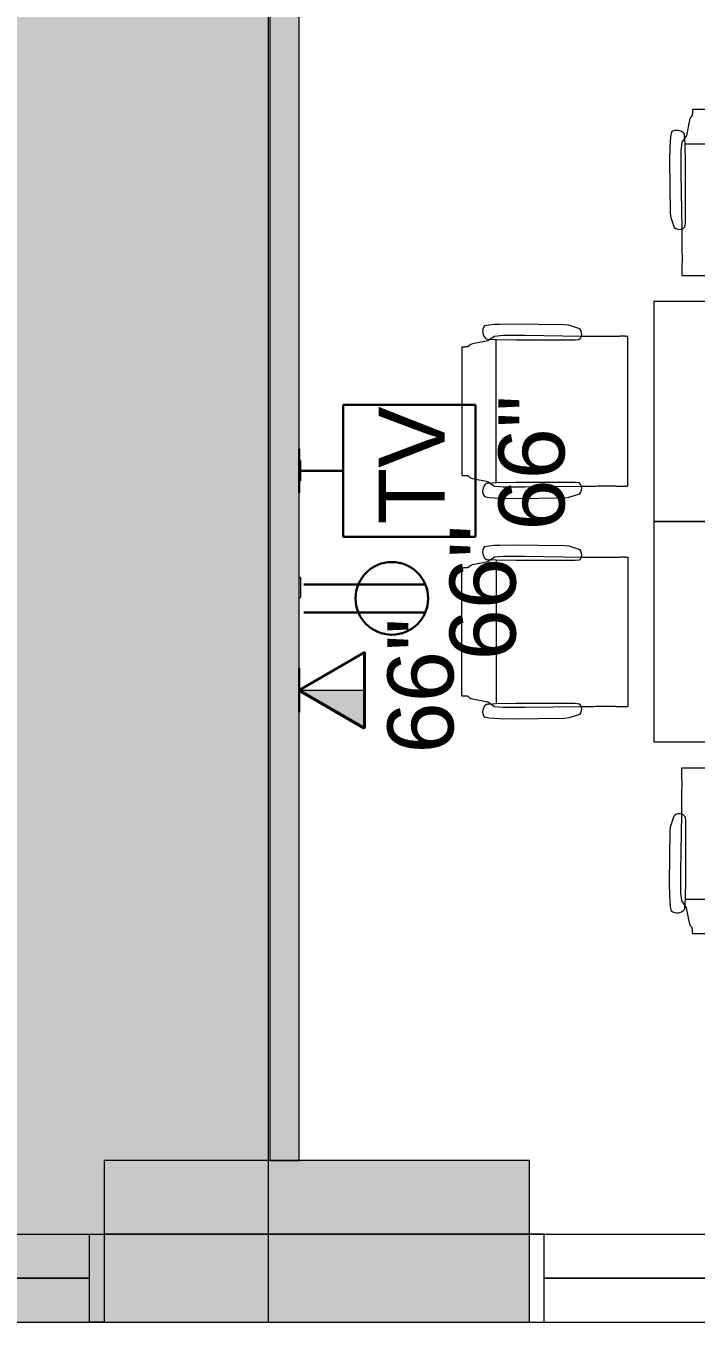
# Model space of a CAD drawing. Header units: inches. Extents: x 0 to 1536, y 72 to 1354.
# Drawn here: x 218.4 to 309.7, y 72 to 248.6 of the extents above; entities that cross this region are included whole.
import ezdxf

# ---------------------------------------------------------------- set-up
doc = ezdxf.new("R2010")
doc.units = ezdxf.units.IN
doc.header["$MEASUREMENT"] = 0
for name, color, linetype, lineweight in [('1600 K ST 6th Floor-Clean-REVISED_dwg', 8, 'Continuous', 9), ('A-ANNO-NOTE', 131, 'Continuous', 9), ('A-COLS', 52, 'Continuous', 13), ('A-DETL', 90, 'Continuous', 9), ('A-DETL-GENF', 92, 'Continuous', 9), ('A-Glaz-Exst', 7, 'Continuous', 9), ('A-WALL', 113, 'Continuous', 13), ('A-WALL-PATT', 111, 'Continuous', 13), ('E-ELEC-FIXT', 91, 'Continuous', 9), ('I-FURN', 30, 'Continuous', 9), ('I-FURN-PNLS', 30, 'Continuous', 9), ('I-WALL', 2, 'Continuous', 13)]:
    doc.layers.add(name, color=color, linetype=linetype, lineweight=lineweight)
doc.styles.add('Swis721 Lt BT_2', font='swissl.ttf', dxfattribs={"height": 9})

# ---------------------------------------------------------------- blocks, each defined once
blk = doc.blocks.new('F - CONF TABLE _4 RECTANGULAR-12 CHAIRS_ - F - CONF TABLE _4 RECTANGULAR-12 CHAIRS_-7114453-Level XX  POWER _ SIGNAL')
at = {"layer": 'I-FURN'}
for p, q in [((-54.99, 55.06), (-55.14, 54.68)), ((-54.74, 55.32), (-54.99, 55.06)), ((-37.25, 56.16), (-54.68, 56.16)), ((-57.59, 53.06), (-57.7, 52.45)), ((-55.14, 54.68), (-55.54, 52.61)), ((-57.77, 51.68), (-57.8, 51.03)), ((-57.7, 52.45), (-57.77, 51.68)), ((-56.18, 51.68), (-56.28, 50.52)), ((-55.77, 52.28), (-56.18, 51.68)), ((-55.79, 52.61), (-55.81, 52.84)), ((-55.73, 51.45), (-55.79, 52.61)), ((-55.54, 52.61), (-55.77, 52.28)), ((-55.68, 48.77), (-55.73, 51.45)), ((-55.73, 51.45), (-36.21, 51.45)), ((-57.8, 51.03), (-57.85, 49.17)), ((-56.28, 50.52), (-56.28, 47.52)), ((-57.85, 49.17), (-57.75, 42.17)), ((-55.68, 40.68), (-55.68, 48.77)), ((-56.28, 47.52), (-56.17, 39.85)), ((-57.75, 42.17), (-57.69, 41.58)), ((-57.69, 41.58), (-57.2, 40.08)), ((-55.74, 40.18), (-55.68, 40.68)), ((-56.14, 33.53), (-35.8, 33.53)), ((-82.45, 26.77), (-83.06, 26.66)), ((-81.68, 26.84), (-82.45, 26.77)), ((-81.03, 26.87), (-81.68, 26.84)), ((-79.17, 26.92), (-81.03, 26.87)), ((-72.17, 26.82), (-79.17, 26.92)), ((-71.58, 26.76), (-72.17, 26.82)), ((-70.08, 26.27), (-71.58, 26.76)), ((-82.84, 24.88), (-82.61, 24.86)), ((-82.61, 24.86), (-81.45, 24.79)), ((-82.28, 24.84), (-82.61, 24.61)), ((-81.68, 25.24), (-82.28, 24.84)), ((-80.52, 25.35), (-81.68, 25.24)), ((-81.45, 24.79), (-78.77, 24.75)), ((-81.45, 5.27), (-81.45, 24.79)), ((-77.52, 25.35), (-80.52, 25.35)), ((-78.77, 24.75), (-70.68, 24.75)), ((-69.85, 25.24), (-77.52, 25.35)), ((-70.68, 24.75), (-70.18, 24.81)), ((-63.53, 4.86), (-63.53, 25.2)), ((-86.16, 23.75), (-86.16, 6.32)), ((-85.06, 24.06), (-85.32, 23.8)), ((-84.92, 24.13), (-85.06, 24.06)), ((-84.68, 24.21), (-84.92, 24.13)), ((-82.61, 24.61), (-84.68, 24.21)), ((-85.32, 6.26), (-85.06, 6.01)), ((-85.06, 6.01), (-84.68, 5.86)), ((-84.68, 5.86), (-82.61, 5.46)), ((-82.61, 5.46), (-82.28, 5.23)), ((-78.77, 5.32), (-81.45, 5.27)), ((-70.68, 5.32), (-78.77, 5.32)), ((-70.18, 5.26), (-70.68, 5.32)), ((-82.61, 5.21), (-82.84, 5.19)), ((-81.45, 5.27), (-82.61, 5.21)), ((-82.28, 5.23), (-81.68, 4.82)), ((-81.68, 4.82), (-80.52, 4.72)), ((-80.52, 4.72), (-77.52, 4.72)), ((-77.52, 4.72), (-69.85, 4.83)), ((-71.58, 3.31), (-70.08, 3.8)), ((-83.06, 3.41), (-82.45, 3.3)), ((-82.45, 3.3), (-81.68, 3.23)), ((-81.68, 3.23), (-81.03, 3.2)), ((-81.03, 3.2), (-79.17, 3.15)), ((-79.17, 3.15), (-72.17, 3.25)), ((-72.17, 3.25), (-71.58, 3.31)), ((-83.06, -3.41), (-82.45, -3.3)), ((-82.45, -3.3), (-81.68, -3.23)), ((-81.68, -3.23), (-81.03, -3.2)), ((-81.03, -3.2), (-79.17, -3.15)), ((-79.17, -3.15), (-72.17, -3.25)), ((-72.17, -3.25), (-71.58, -3.31)), ((-71.58, -3.31), (-70.08, -3.8)), ((-82.61, -5.21), (-82.84, -5.19)), ((-81.45, -5.27), (-82.61, -5.21)), ((-82.61, -5.46), (-82.28, -5.23)), ((-82.28, -5.23), (-81.68, -4.82)), ((-81.68, -4.82), (-80.52, -4.72)), ((-78.77, -5.32), (-81.45, -5.27)), ((-81.45, -5.27), (-81.45, -24.79)), ((-80.52, -4.72), (-77.52, -4.72)), ((-77.52, -4.72), (-69.85, -4.83)), ((-70.18, -5.26), (-70.68, -5.32)), ((-63.53, -4.86), (-63.53, -25.2)), ((-86.16, -23.75), (-86.16, -6.32)), ((-85.32, -6.26), (-85.06, -6.01)), ((-85.06, -6.01), (-84.68, -5.86)), ((-84.68, -5.86), (-82.61, -5.46)), ((-70.68, -5.32), (-78.77, -5.32)), ((-85.06, -24.06), (-85.32, -23.8)), ((-84.92, -24.13), (-85.06, -24.06)), ((-84.68, -24.21), (-84.92, -24.13)), ((-82.61, -24.61), (-84.68, -24.21)), ((-82.28, -24.84), (-82.61, -24.61)), ((-82.84, -24.88), (-82.61, -24.86)), ((-82.61, -24.86), (-81.45, -24.79)), ((-81.68, -25.24), (-82.28, -24.84)), ((-80.52, -25.35), (-81.68, -25.24)), ((-81.45, -24.79), (-78.77, -24.75)), ((-77.52, -25.35), (-80.52, -25.35)), ((-78.77, -24.75), (-70.68, -24.75)), ((-69.85, -25.24), (-77.52, -25.35)), ((-70.08, -26.27), (-71.58, -26.76)), ((-70.68, -24.75), (-70.18, -24.81)), ((-82.45, -26.77), (-83.06, -26.66)), ((-81.68, -26.84), (-82.45, -26.77)), ((-81.03, -26.87), (-81.68, -26.84)), ((-79.17, -26.92), (-81.03, -26.87)), ((-72.17, -26.82), (-79.17, -26.92)), ((-71.58, -26.76), (-72.17, -26.82)), ((-56.14, -33.53), (-35.8, -33.53)), ((-57.69, -41.58), (-57.2, -40.08)), ((-56.28, -47.52), (-56.17, -39.85)), ((-55.74, -40.18), (-55.68, -40.68)), ((-57.85, -49.17), (-57.75, -42.17)), ((-57.75, -42.17), (-57.69, -41.58)), ((-55.68, -40.68), (-55.68, -48.77)), ((-56.28, -50.52), (-56.28, -47.52)), ((-57.8, -51.03), (-57.85, -49.17)), ((-55.68, -48.77), (-55.73, -51.45)), ((-57.77, -51.68), (-57.8, -51.03)), ((-56.18, -51.68), (-56.28, -50.52)), ((-57.7, -52.45), (-57.77, -51.68)), ((-57.59, -53.06), (-57.7, -52.45)), ((-55.77, -52.28), (-56.18, -51.68)), ((-55.79, -52.61), (-55.81, -52.84)), ((-55.73, -51.45), (-55.79, -52.61)), ((-55.54, -52.61), (-55.77, -52.28)), ((-55.73, -51.45), (-36.21, -51.45)), ((-55.14, -54.68), (-55.54, -52.61)), ((-54.99, -55.06), (-55.14, -54.68)), ((-54.74, -55.32), (-54.99, -55.06)), ((-37.25, -56.16), (-54.68, -56.16))]:
    blk.add_line(p, q, dxfattribs=at)
for centre, radius, start, end in [((-56.82, 51.99), 1.32, 40.065, 125.935), ((-56.48, 40.93), 1.12, 229.743, 286.0891), ((-56.4, 40.6), 0.781, 286.8466, 327.6782), ((-81.99, 25.89), 1.32, 144.065, 229.935), ((-70.6, 25.47), 0.781, 302.3218, 343.1534), ((-70.93, 25.55), 1.12, 343.9109, 40.257), ((-81.99, 4.18), 1.32, 130.065, 215.935), ((-70.6, 4.6), 0.781, 16.8466, 57.6782), ((-70.93, 4.52), 1.12, 319.743, 16.0891), ((-81.99, -4.18), 1.32, 144.065, 229.935), ((-70.6, -4.6), 0.781, 302.3218, 343.1534), ((-70.93, -4.52), 1.12, 343.9109, 40.257), ((-81.99, -25.89), 1.32, 130.065, 215.935), ((-70.6, -25.47), 0.781, 16.8466, 57.6782), ((-70.93, -25.55), 1.12, 319.743, 16.0891), ((-56.48, -40.93), 1.12, 73.9109, 130.257), ((-56.4, -40.6), 0.781, 32.3218, 73.1534), ((-56.82, -51.99), 1.32, 234.065, 319.935)]:
    blk.add_arc(centre, radius, start, end, dxfattribs=at)
for points, knots in [([(-54.68, 56.16), (-54.68, 56.16), (-54.69, 56.14), (-54.7, 56.09), (-54.71, 56.03), (-54.71, 55.94), (-54.72, 55.84), (-54.73, 55.69), (-54.73, 55.51), (-54.74, 55.37), (-54.74, 55.32)], [0, 0, 0, 0, 0.111111, 0.222222, 0.333333, 0.444444, 0.555556, 0.666667, 0.888889, 1, 1, 1, 1]), ([(-56.18, 34.47), (-56.18, 34.39), (-56.18, 34.23), (-56.18, 33.9), (-56.16, 33.6), (-56.14, 33.53), (-56.14, 33.53)], [0, 0, 0, 0, 0.181818, 0.363636, 0.727273, 1, 1, 1, 1]), ([(-63.53, 25.2), (-63.53, 25.21), (-63.53, 25.21), (-63.56, 25.22), (-63.62, 25.23), (-63.69, 25.23), (-63.77, 25.24), (-63.91, 25.25), (-64.14, 25.25), (-64.35, 25.25), (-64.47, 25.25)], [0, 0, 0, 0, 0.090909, 0.181818, 0.272727, 0.363636, 0.454545, 0.545455, 0.727273, 1, 1, 1, 1]), ([(-85.32, 23.8), (-85.51, 23.8), (-85.78, 23.79), (-86, 23.78), (-86.09, 23.77), (-86.14, 23.76), (-86.16, 23.75), (-86.16, 23.75)], [0, 0, 0, 0, 0.444444, 0.666667, 0.777778, 0.888889, 1, 1, 1, 1]), ([(-86.16, 6.32), (-86.16, 6.32), (-86.14, 6.31), (-86.09, 6.3), (-86.03, 6.29), (-85.94, 6.29), (-85.84, 6.28), (-85.69, 6.27), (-85.51, 6.27), (-85.37, 6.26), (-85.32, 6.26)], [0, 0, 0, 0, 0.111111, 0.222222, 0.333333, 0.444444, 0.555556, 0.666667, 0.888889, 1, 1, 1, 1]), ([(-64.47, 4.82), (-64.39, 4.82), (-64.23, 4.82), (-63.9, 4.82), (-63.6, 4.84), (-63.53, 4.86), (-63.53, 4.86)], [0, 0, 0, 0, 0.181818, 0.363636, 0.727273, 1, 1, 1, 1]), ([(-64.47, -4.82), (-64.35, -4.82), (-64.14, -4.82), (-63.91, -4.82), (-63.77, -4.83), (-63.69, -4.83), (-63.62, -4.84), (-63.56, -4.85), (-63.53, -4.86), (-63.53, -4.86), (-63.53, -4.86)], [-1, -1, -1, -1, -0.727273, -0.545455, -0.454545, -0.363636, -0.272727, -0.181818, -0.090909, 0, 0, 0, 0]), ([(-86.16, -6.32), (-86.16, -6.32), (-86.14, -6.31), (-86.09, -6.3), (-86, -6.29), (-85.78, -6.27), (-85.51, -6.27), (-85.32, -6.26)], [-1, -1, -1, -1, -0.888889, -0.777778, -0.666667, -0.444444, 0, 0, 0, 0]), ([(-85.32, -23.8), (-85.37, -23.8), (-85.51, -23.8), (-85.69, -23.8), (-85.84, -23.79), (-85.94, -23.78), (-86.03, -23.78), (-86.09, -23.77), (-86.14, -23.76), (-86.16, -23.75), (-86.16, -23.75)], [-1, -1, -1, -1, -0.888889, -0.666667, -0.555556, -0.444444, -0.333333, -0.222222, -0.111111, 0, 0, 0, 0]), ([(-63.53, -25.2), (-63.53, -25.21), (-63.6, -25.23), (-63.9, -25.25), (-64.23, -25.25), (-64.39, -25.25), (-64.47, -25.25)], [-1, -1, -1, -1, -0.727273, -0.363636, -0.181818, 0, 0, 0, 0]), ([(-56.18, -34.47), (-56.18, -34.35), (-56.18, -34.14), (-56.18, -33.91), (-56.17, -33.77), (-56.17, -33.69), (-56.16, -33.62), (-56.15, -33.56), (-56.14, -33.53), (-56.14, -33.53), (-56.14, -33.53)], [-1, -1, -1, -1, -0.727273, -0.545455, -0.454545, -0.363636, -0.272727, -0.181818, -0.090909, 0, 0, 0, 0]), ([(-54.68, -56.16), (-54.68, -56.16), (-54.69, -56.14), (-54.7, -56.09), (-54.71, -56), (-54.73, -55.78), (-54.73, -55.51), (-54.74, -55.32)], [-1, -1, -1, -1, -0.888889, -0.777778, -0.666667, -0.444444, 0, 0, 0, 0])]:
    blk.add_open_spline(points, degree=3, knots=knots, dxfattribs=at)
for points in [[(-56.17, 39.85), (-56.16, 39.12), (-56.15, 37.66), (-56.14, 36.18), (-56.13, 35.44)], [(-56.13, 35.44), (-56.14, 35.28), (-56.16, 34.96), (-56.17, 34.63), (-56.18, 34.47)], [(-65.44, 25.2), (-66.18, 25.2), (-67.66, 25.21), (-69.12, 25.23), (-69.85, 25.24)], [(-64.47, 25.25), (-64.63, 25.24), (-64.96, 25.23), (-65.28, 25.21), (-65.44, 25.2)], [(-69.85, 4.83), (-69.12, 4.84), (-67.66, 4.85), (-66.18, 4.86), (-65.44, 4.87)], [(-65.44, 4.87), (-65.28, 4.86), (-64.96, 4.84), (-64.63, 4.83), (-64.47, 4.82)], [(-69.85, -4.83), (-69.12, -4.84), (-67.66, -4.85), (-66.18, -4.86), (-65.44, -4.87)], [(-65.44, -4.87), (-65.28, -4.86), (-64.96, -4.84), (-64.63, -4.83), (-64.47, -4.82)], [(-65.44, -25.2), (-66.18, -25.2), (-67.66, -25.21), (-69.12, -25.23), (-69.85, -25.24)], [(-64.47, -25.25), (-64.63, -25.24), (-64.96, -25.23), (-65.28, -25.21), (-65.44, -25.2)], [(-56.13, -35.44), (-56.14, -35.28), (-56.16, -34.96), (-56.17, -34.63), (-56.18, -34.47)], [(-56.17, -39.85), (-56.16, -39.12), (-56.15, -37.66), (-56.14, -36.18), (-56.13, -35.44)]]:
    blk.add_open_spline(points, degree=3, dxfattribs=at)
at = {"layer": 'I-FURN-PNLS'}
for p, q in [((0, 30), (-60, 30)), ((-60, 30), (-60, 0)), ((0, 0), (-60, 0)), ((-60, 0), (-60, -30)), ((-60, 0), (0, 0)), ((-60, -30), (0, -30))]:
    blk.add_line(p, q, dxfattribs=at)
blk = doc.blocks.new('perimeter columns - perimeter columns-7228800-Level XX  POWER _ SIGNAL')
at = {"layer": 'A-COLS', "lineweight": 9}
h = blk.add_hatch(color=7, dxfattribs=at)
h.paths.add_polyline_path([(12, 84), (59, 84), (59, 94), (12, 94)], flags=0)
h.paths.add_polyline_path([(115, 84), (173, 84), (173, 94), (115, 94)], flags=0)
h.paths.add_polyline_path([(229, 84), (287, 84), (287, 94), (229, 94)], flags=0)
h.paths.add_polyline_path([(401, 84), (401, 94), (343, 94), (343, 84)], flags=0)
h.paths.add_polyline_path([(457, 84), (515, 84), (515, 94), (457, 94)], flags=0)
h.paths.add_polyline_path([(1184.95, 84), (1184.95, 94), (1159.95, 94), (1159.95, 84), (1179.07, 84)], flags=0)
h.paths.add_polyline_path([(1056.95, 84), (1079.95, 84), (1079.95, 94), (1056.95, 94)], flags=0)
h.paths.add_polyline_path([(1305.95, 84), (1305.95, 94), (1287.95, 94), (1287.95, 84), (1303.33, 84)], flags=0)
h.paths.add_polyline_path([(571, 84), (629, 84), (629, 94), (571, 94)], flags=0)
h.paths.add_polyline_path([(1390.51, 84), (1421.51, 84), (1426.24, 85.3), (1422.09, 94), (1390.51, 94)], flags=0)
h.paths.add_polyline_path([(953.33, 84), (953.95, 84), (953.95, 94), (931.95, 94), (931.95, 84), (941.03, 84)], flags=0)
h.paths.add_polyline_path([(685, 84), (743.95, 84), (743.95, 94), (685, 94), (685, 90.18)], flags=0)
h.paths.add_polyline_path([(838.95, 84), (838.95, 94), (819.95, 94), (819.95, 84), (832.82, 84)], flags=0)
h.paths.add_polyline_path([(1523.01, 178.61), (1524.2, 182.34), (1524.2, 206.47), (1515.95, 206.47), (1515.95, 182.29), (1519.44, 180.47)], flags=0)
h.paths.add_polyline_path([(1515.95, 318.22), (1524.2, 318.22), (1524.2, 348.22), (1515.95, 348.22), (1515.95, 345.4)], flags=0)
h.paths.add_polyline_path([(1524.2, 436.04), (1524.2, 456.04), (1515.95, 456.04), (1515.95, 436.04)], flags=0)
h.paths.add_polyline_path([(1524.2, 551.04), (1524.2, 569.54), (1515.95, 569.54), (1515.95, 551.04)], flags=0)
h.paths.add_polyline_path([(1524.2, 680.5), (1524.2, 704.5), (1515.95, 704.5), (1515.95, 680.5)], flags=0)
h.paths.add_polyline_path([(562.49, 696.5), (574.9, 696.5), (574.9, 704.5), (560.9, 704.5), (560.9, 769.75), (547.9, 769.75), (547.9, 696.5), (560.9, 696.5)], flags=0)
h.paths.add_polyline_path([(1287.27, 696.5), (1301.45, 696.5), (1301.45, 704.5), (1270.45, 704.5), (1270.45, 696.5), (1274.69, 696.5)], flags=0)
h.paths.add_polyline_path([(932.2, 696.5), (952.2, 696.5), (952.2, 704.5), (932.2, 704.5), (932.2, 698.78)], flags=0)
h.paths.add_polyline_path([(832.82, 696.5), (833.7, 696.5), (833.7, 704.5), (815.2, 704.5), (815.2, 696.5), (823.75, 696.5)], flags=0)
h.paths.add_polyline_path([(1410.45, 696.5), (1410.45, 704.5), (1385.45, 704.5), (1385.45, 696.5), (1410.4, 696.5)], flags=0)
h.paths.add_polyline_path([(739.8, 696.5), (739.8, 704.5), (722.81, 704.5), (722.81, 696.5)], flags=0)
h.paths.add_polyline_path([(1182.95, 696.5), (1182.95, 704.5), (1159.7, 704.5), (1159.7, 696.5), (1179.83, 696.5)], flags=0)
h.paths.add_polyline_path([(1075.7, 696.5), (1075.7, 704.5), (1049.7, 704.5), (1049.7, 696.5)], flags=0)
at = {"layer": 'A-COLS', "color": 8, "lineweight": 20}
for p, q in [((229, 94), (229, 84)), ((287, 94), (229, 94)), ((287, 84), (287, 94)), ((229, 84), (287, 84))]:
    blk.add_line(p, q, dxfattribs=at)
blk = doc.blocks.new('PS - Junction Box _Wall Base_ - TV-7291792-Level XX  POWER _ SIGNAL')
at = {"layer": 'E-ELEC-FIXT'}
for p, q in [((255.79, 189.38), (255.6, 189.38)), ((255.79, 189.38), (255.79, 186.63)), ((255.6, 186.63), (255.79, 186.63))]:
    blk.add_line(p, q, dxfattribs=at)
blk = doc.blocks.new('PS - Power Device _Wall Base_ - Duplex-7291922-Level XX  POWER _ SIGNAL')
at = {"layer": 'E-ELEC-FIXT'}
for p, q in [((255.79, 173.47), (255.6, 173.47)), ((255.79, 173.47), (255.79, 170.72)), ((255.6, 170.72), (255.79, 170.72))]:
    blk.add_line(p, q, dxfattribs=at)
blk = doc.blocks.new('1600 K ST 6th Floor-Clean-REVISED_dwg-7023626-Level XX  POWER _ SIGNAL')
at = {"layer": 'A-Glaz-Exst'}
for p, q in [((173, 84), (229, 84)), ((227, 84), (229, 84)), ((289, 84), (287, 84)), ((287, 84), (343, 84)), ((173, 72), (229, 72)), ((287, 72), (343, 72))]:
    blk.add_line(p, q, dxfattribs=at)
at = {"layer": 'A-Glaz-Exst', "flags": 128}
for points in [[(229, 72), (227, 72), (227, 84)], [(287, 72), (289, 72), (289, 84)], [(175, 78), (175, 78), (227, 78)], [(227, 78), (175, 78), (175, 78), (227, 78)], [(341, 78), (341, 78), (289, 78), (289, 78), (341, 78), (341, 78), (289, 78)]]:
    blk.add_lwpolyline(points, dxfattribs=at)

msp = doc.modelspace()

# ---------------------------------------------------------------- hatches: boundary and pattern name
at = {"layer": 'A-ANNO-NOTE'}
msp.add_hatch(color=256, dxfattribs=at).paths.add_polyline_path([(264.46, 152.9), (264.46, 158.06), (255.53, 158.06)], flags=0)
at = {"layer": 'A-DETL-GENF'}
h = msp.add_hatch(color=9, dxfattribs=at)
h.paths.add_polyline_path([(226.89, 72), (229, 72), (229, 94), (251.4, 94), (251.4, 278), (207.4, 278.03), (207.4, 330.67), (206.65, 330.67), (206.65, 332.17), (208.15, 332.17), (208.15, 332.67), (209.65, 332.67), (209.65, 332.17), (211.4, 332.17), (211.4, 368.42), (209.65, 368.42), (209.65, 367.92), (208.15, 367.92), (208.15, 368.42), (206.65, 368.42), (206.65, 369.92), (207.4, 369.92), (207.4, 372.3), (50, 372.3), (50, 288.8), (12, 288.8), (12, 94), (59, 94), (59, 72), (115, 72), (115, 94), (173, 94), (173, 72), (211.4, 72)], flags=0)
h.paths.add_polyline_path([(0, 72), (12, 72), (12, 78), (0, 78), (0, 76.47)], flags=0)
h.paths.add_polyline_path([(140.33, 265.35), (125.37, 265.35), (125.37, 284.85), (162.62, 284.85), (162.62, 265.35)], flags=0)
h.paths.add_polyline_path([(46.5, 292.3), (46.5, 372.3), (12, 372.3), (12, 292.3), (36.48, 292.3)], flags=0)
h.paths.add_polyline_path([(203.4, 378.3), (203.4, 411.67), (200.09, 411.67), (200.09, 415.17), (203.4, 415.17), (203.4, 422.55), (211.4, 422.55), (211.4, 462.55), (203.4, 462.55), (203.4, 466.3), (12, 466.3), (12, 378.3), (166, 378.3), (166, 415.17), (172.09, 415.17), (172.09, 411.67), (169.5, 411.67), (169.5, 378.3), (181.19, 378.3)], flags=0)
h.paths.add_polyline_path([(120.4, 472.3), (122, 472.3), (122, 473.89), (121.25, 473.89), (121.25, 475.39), (122, 475.39), (122, 505.64), (121.25, 505.64), (121.25, 507.14), (122, 507.14), (121.98, 520.87), (103.5, 520.87), (103.5, 537.12), (108.5, 537.12), (108.5, 628.62), (12, 628.62), (12, 472.3), (118.06, 472.3)], flags=0)
h.paths.add_polyline_path([(128.35, 537.12), (203, 537.12), (203, 570.5), (211, 570.5), (211, 612.5), (203, 612.5), (203, 642.5), (114.5, 642.5), (114.5, 537.12), (128, 537.12)], flags=0)
h.paths.add_polyline_path([(108.5, 632.62), (108.5, 656.22), (12, 656.22), (12, 632.62), (92.85, 632.62)], flags=0)
h.paths.add_polyline_path([(203, 650.5), (203, 680.5), (211, 680.5), (211, 722.5), (203, 722.5), (203, 754.28), (114.5, 754.28), (114.5, 650.5), (164.13, 650.5)], flags=0)
h.paths.add_polyline_path([(53.77, 660.11), (108.5, 660.11), (108.5, 754.28), (104, 754.28), (104, 771.47), (120.5, 771.47), (120.5, 799), (120.4, 799), (120.4, 845.5), (12, 845.5), (12, 660.11)], flags=0)
h.paths.add_polyline_path([(400.01, 676.82), (453, 676.82), (453, 757.69), (547.9, 757.69), (547.9, 769.75), (560.9, 769.75), (560.9, 832.75), (550.9, 832.75), (550.9, 878.5), (560.9, 878.5), (560.9, 934.62), (550.9, 934.62), (550.9, 980.37), (560.9, 980.37), (560.9, 1036.5), (550.9, 1036.5), (550.9, 1082.25), (560.9, 1082.25), (560.9, 1138.25), (550.9, 1138.25), (550.9, 1185.37), (560.9, 1185.37), (560.9, 1333.62), (550.9, 1333.62), (550.9, 1341.62), (510.5, 1341.62), (510.5, 1353.62), (454.5, 1353.62), (454.5, 1333.62), (379, 1333.62), (379, 1353.62), (323, 1353.62), (323, 1333.62), (275, 1333.62), (275, 1353.62), (219, 1353.62), (219, 1333.62), (179.5, 1333.62), (179.5, 1353.62), (123.5, 1353.62), (123.5, 1333.62), (84, 1333.62), (84, 1353.62), (28, 1353.62), (28, 1333.62), (12, 1333.62), (12, 1162.37), (22.25, 1162.37), (22.25, 1157.37), (37.25, 1157.37), (37.25, 1107.62), (12, 1107.62), (12, 974.75), (74.5, 974.75), (74.5, 945.5), (114, 945.5), (114, 955.33), (144, 955.33), (144, 945.5), (209.4, 945.5), (209.4, 938.21), (203.4, 938.21), (203.4, 939.5), (173.5, 939.5), (173.5, 907.1), (203.4, 907.1), (203.4, 908.21), (209.4, 908.21), (209.4, 907.1), (289.6, 907.1), (289.6, 762.52), (369, 762.52), (369, 770.52), (395, 770.52), (395, 721.42), (331.1, 721.42), (331.1, 676.82), (395, 676.82)], flags=0)
h.paths.add_polyline_path([(331.1, 725.42), (391.5, 725.42), (391.5, 759.02), (331.1, 759.02), (331.1, 738.05)], flags=0)
h.paths.add_polyline_path([(166, 760.28), (203, 760.28), (203, 793), (168.03, 793), (168.03, 799), (134.03, 799), (134.03, 793), (126.5, 793), (126.5, 771.47), (166, 771.47)], flags=0)
h.paths.add_polyline_path([(120.5, 851.5), (203.4, 851.5), (203.4, 855.97), (202.65, 855.97), (202.65, 857.47), (203.4, 857.47), (203.4, 893.72), (202.65, 893.72), (202.65, 895.22), (203.4, 895.22), (203.4, 903.1), (169.5, 903.1), (169.5, 939.5), (12, 939.5), (12, 851.5), (120.4, 851.5)], flags=0)
h.paths.add_polyline_path([(373.5, 938.5), (373.5, 956.5), (398, 956.5), (398, 938.5)], flags=0)
h.paths.add_polyline_path([(12, 945.5), (70.5, 945.5), (70.5, 970.75), (12, 970.75)], flags=0)
h.paths.add_polyline_path([(182.25, 1126.37), (182.25, 1162.37), (201.75, 1162.37), (201.75, 1126.37)], flags=0)
h.paths.add_polyline_path([(416.75, 1143.25), (398.25, 1143.25), (398.25, 1162.37), (416.75, 1162.37)], flags=0)
h.paths.add_polyline_path([(572.9, 1341.62), (572.9, 1353.62), (566.9, 1353.62), (566.9, 1341.62)], flags=0)
h.paths.add_polyline_path([(0, 1341.62), (12, 1341.62), (12, 1353.62), (0, 1353.62)], flags=0)
at = {"layer": 'A-WALL-PATT', "lineweight": 9}
for points in [[(255.6, 94), (255.6, 278), (251.6, 278), (251.6, 94)], [(229, 72), (287, 72), (287, 84), (229, 84)]]:
    msp.add_hatch(color=7, dxfattribs=at).paths.add_polyline_path(points, flags=0)

# ---------------------------------------------------------------- linework, layer by layer
at = {"layer": 'A-ANNO-NOTE', "lineweight": 30}
for p, q in [((261.6, 197), (261.6, 179)), ((279.6, 197), (261.6, 197)), ((279.6, 179), (279.6, 197)), ((255.6, 185), (255.6, 191)), ((255.6, 188), (261.6, 188)), ((261.6, 179), (279.6, 179)), ((256.25, 172.52), (272.78, 172.52)), ((256.25, 172.52), (272.78, 172.52)), ((256.25, 168.69), (272.78, 168.69)), ((255.53, 158.06), (264.46, 163.22)), ((255.6, 158.1), (264.53, 163.26)), ((264.46, 163.22), (264.46, 152.9)), ((264.53, 163.26), (264.53, 152.94)), ((255.6, 155.1), (255.6, 161.1)), ((255.53, 158.06), (264.46, 152.9)), ((255.6, 158.1), (264.53, 152.94))]:
    msp.add_line(p, q, dxfattribs=at)
at = {"layer": 'A-ANNO-NOTE'}
for p, q in [((255.53, 158.06), (264.46, 152.9)), ((264.46, 158.06), (255.53, 158.06)), ((264.46, 152.9), (264.46, 158.06))]:
    msp.add_line(p, q, dxfattribs=at)
at = {"layer": 'A-ANNO-NOTE', "lineweight": 30}
msp.add_circle((268.22, 170.61), 4.95, dxfattribs=at)
at = {"layer": 'A-DETL'}
for p, q in [((251.4, 72), (251.4, 282)), ((0, 72), (251.4, 72))]:
    msp.add_line(p, q, dxfattribs=at)
at = {"layer": 'A-WALL', "color": 8, "lineweight": 20}
for p, q in [((287, 84), (229, 84)), ((229, 84), (229, 72)), ((287, 72), (287, 84)), ((229, 72), (287, 72))]:
    msp.add_line(p, q, dxfattribs=at)
at = {"layer": 'I-WALL', "color": 8, "lineweight": 20}
for p, q in [((251.6, 278), (251.6, 94)), ((255.6, 94), (255.6, 278)), ((251.6, 94), (255.6, 94))]:
    msp.add_line(p, q, dxfattribs=at)

# ---------------------------------------------------------------- block references
at = {"layer": '1600 K ST 6th Floor-Clean-REVISED_dwg', "color": 7}
msp.add_blockref('1600 K ST 6th Floor-Clean-REVISED_dwg-7023626-Level XX  POWER _ SIGNAL', (0, 0), dxfattribs=at)
at = {"layer": 'A-COLS', "lineweight": 9}
msp.add_blockref('perimeter columns - perimeter columns-7228800-Level XX  POWER _ SIGNAL', (0, 0), dxfattribs=at)
at = {"layer": 'E-ELEC-FIXT'}
for name in ['PS - Junction Box _Wall Base_ - TV-7291792-Level XX  POWER _ SIGNAL', 'PS - Power Device _Wall Base_ - Duplex-7291922-Level XX  POWER _ SIGNAL']:
    msp.add_blockref(name, (0, 0), dxfattribs=at)
at = {"layer": 'I-FURN'}
msp.add_blockref('F - CONF TABLE _4 RECTANGULAR-12 CHAIRS_ - F - CONF TABLE _4 RECTANGULAR-12 CHAIRS_-7114453-Level XX  POWER _ SIGNAL', (363.9, 181.07), dxfattribs=at)

# ---------------------------------------------------------------- texts
at = {"layer": 'A-ANNO-NOTE', "char_height": 9, "attachment_point": 1, "rotation": 90, "style": 'Swis721 Lt BT_2'}
for s, insert, width in [('TV', (266.42, 180.7), 16.968), ('66"', (282.75, 179.83), 20.604), ('66"', (276.09, 162.15), 20.604), ('66"', (267.62, 149.46), 20.604)]:
    msp.add_mtext(s, dxfattribs=dict(at, insert=insert, width=width))

doc.saveas('drawing.dxf')
